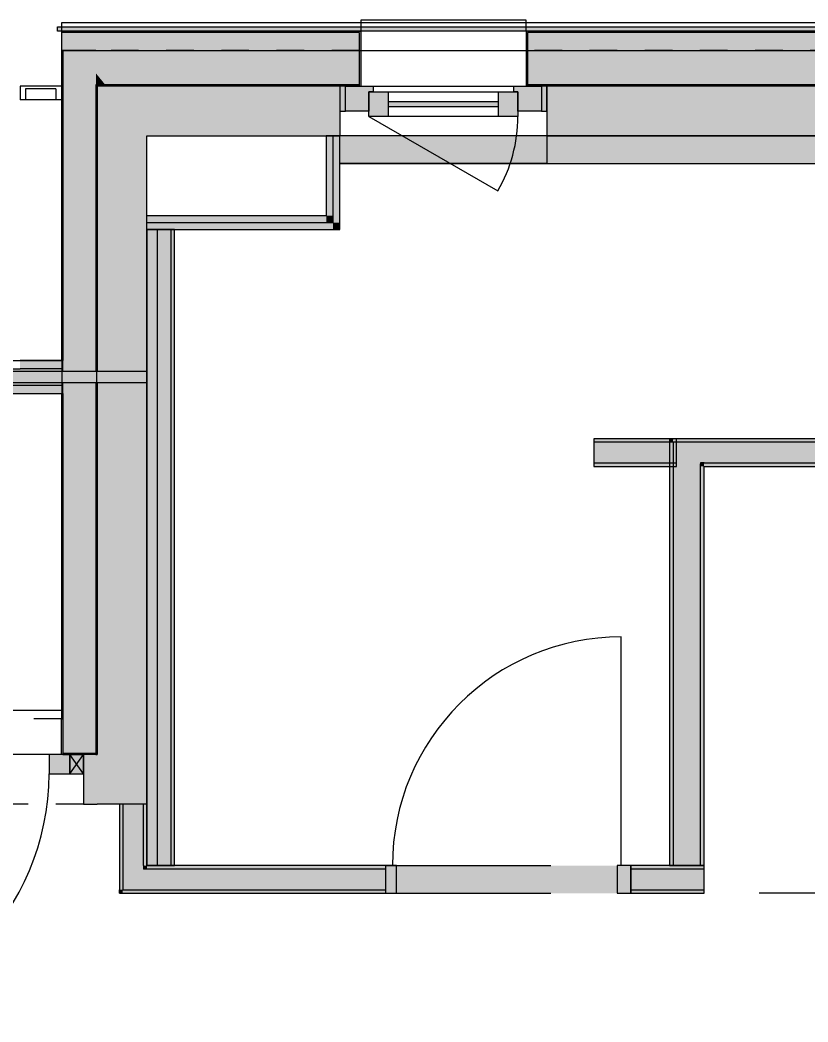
# Model space of a CAD drawing. Header units: metres. Extents: x -4 to 206, y -18 to 45.
# Drawn here: x 180.214 to 183.071, y 15.093 to 18.728 of the extents above; entities that cross this region are included whole.
import ezdxf
from ezdxf.enums import TextEntityAlignment as Align

# ---------------------------------------------------------------- set-up
doc = ezdxf.new("R2010")
doc.units = ezdxf.units.M
doc.header["$MEASUREMENT"] = 0
for name, pattern in [('Baufluchtlinie', [0.013, 0.008, -0.005]), ('Grenzlinie', [0.008, 0.003, -0.005]), ('Punkt 1_1', [0.075, 0.025, -0.05])]:
    doc.linetypes.add(name, pattern=pattern)
for name, color, linetype in [('110 Wand Aussen', 7, 'Continuous'), ('112 Wand Aussen - Schachtwände', 7, 'Continuous'), ('130 Wand Innen', 7, 'Continuous'), ('135 Wand Vorsatzschale', 7, 'Continuous'), ('165 Fassadengestaltung Bänder', 7, 'Continuous'), ('170 Schachtwände', 7, 'Continuous'), ('310 Dachkonstruktion massiv', 7, 'Continuous'), ('330 Dachaufbau', 7, 'Continuous'), ('815 Raumbegrenzung', 7, 'Continuous')]:
    doc.layers.add(name, color=color, linetype=linetype)
doc.styles.add('ERSTELLTER_STIL_2', font='')
doc.styles.get('ERSTELLTER_STIL_2').set_extended_font_data('Eurostile')

# ---------------------------------------------------------------- blocks, each defined once
blk = doc.blocks.new('Wand_8_1', base_point=(181.3742, 18.2083))
at = {"layer": '135 Wand Vorsatzschale', "linetype": 'Continuous', "lineweight": 0, "true_color": 0x000000}
for points in [[(183.1942, 18.3083), (181.3742, 18.3083), (181.3742, 18.2708), (183.1942, 18.2708)], [(181.3742, 18.2208), (183.1942, 18.2208), (183.1942, 18.2708), (181.3742, 18.2708)], [(181.3742, 18.2083), (183.1942, 18.2083), (183.1942, 18.2208), (181.3742, 18.2208)]]:
    blk.add_hatch(color=18, dxfattribs=at).paths.add_polyline_path(points)
at = {"layer": '135 Wand Vorsatzschale', "color": 7, "linetype": 'Continuous', "lineweight": 18, "flags": 128}
for points in [[(183.1942, 18.3083), (181.3742, 18.3083)], [(181.3742, 18.2708), (181.3742, 18.3083)], [(183.1942, 18.2708), (183.1942, 18.3083)], [(181.3742, 18.2208), (181.3742, 18.2708)], [(183.1942, 18.2208), (183.1942, 18.2708)], [(181.3742, 18.2083), (181.3742, 18.2208)], [(183.1942, 18.2083), (183.1942, 18.2208)], [(181.3742, 18.2083), (183.1942, 18.2083)]]:
    blk.add_lwpolyline(points, dxfattribs=at)
blk = doc.blocks.new('Decke_11_1', base_point=(180.3642, 18.6183))
at = {"layer": '165 Fassadengestaltung Bänder', "color": 7, "linetype": 'Continuous', "lineweight": 13, "flags": 128}
blk.add_lwpolyline([(180.3642, 18.6183), (186.9219, 18.6183), (186.9219, 18.7183), (180.3642, 18.7183)], close=True, dxfattribs=at)
blk = doc.blocks.new('Morph_1_1', base_point=(168.0292, 39.9833))
at = {"layer": '165 Fassadengestaltung Bänder', "color": 255, "linetype": 'Continuous', "lineweight": 0}
for p, q in [((180.2142, 18.4883), (180.2142, 18.4383)), ((180.2342, 18.4783), (180.2342, 18.4383)), ((180.3442, 18.4783), (180.2342, 18.4783)), ((180.3442, 18.4783), (180.3442, 18.4383)), ((180.3642, 18.4883), (180.3642, 18.4383)), ((180.2342, 18.4383), (180.2142, 18.4383)), ((180.3642, 18.4383), (180.3442, 18.4383))]:
    blk.add_line(p, q, dxfattribs=at)
at = {"layer": '165 Fassadengestaltung Bänder', "color": 255, "linetype": 'Continuous', "lineweight": 0, "flags": 128}
for points in [[(180.3642, 18.4883), (180.3442, 18.4883), (180.2342, 18.4883), (180.2142, 18.4883)], [(180.3642, 18.4883), (180.2142, 18.4883)], [(180.2142, 18.4883), (180.2142, 18.4383)], [(180.3642, 18.4883), (180.3642, 18.4383)], [(180.3642, 18.4383), (180.2142, 18.4383)]]:
    blk.add_lwpolyline(points, dxfattribs=at)
blk = doc.blocks.new('Wand_21_1', base_point=(180.3642, 18.6183))
at = {"layer": '110 Wand Aussen', "linetype": 'Continuous', "lineweight": 0, "true_color": 0x000000}
for points in [[(180.3692, 17.4933), (180.3692, 18.6183), (180.3642, 18.6183), (180.3642, 17.4933)], [(180.4892, 17.4533), (180.4892, 18.4933), (180.3692, 18.4933), (180.3692, 17.4533)], [(180.4942, 18.4883), (180.4942, 18.4933), (180.4892, 18.4933), (180.4892, 18.4883)], [(180.4942, 17.4533), (180.4942, 18.4883), (180.4892, 18.4883), (180.4892, 17.4533)], [(180.4942, 18.4883), (180.4942, 18.3083), (180.6742, 18.3083), (180.5274, 18.4883)], [(180.5274, 18.4883), (180.6742, 18.3083), (180.6742, 18.4883)], [(180.6742, 17.4533), (180.6742, 18.3083), (180.4942, 18.3083), (180.4942, 17.4533)], [(180.4892, 16.1883), (180.4892, 17.4133), (180.3692, 17.4133), (180.3692, 16.1883)], [(180.4942, 16.0683), (180.4942, 17.4133), (180.4892, 17.4133), (180.4892, 16.0683)], [(180.6742, 16.0633), (180.6742, 17.4133), (180.4942, 17.4133), (180.4942, 16.0633)], [(180.3692, 16.1933), (180.3692, 17.3733), (180.3642, 17.3733), (180.3642, 16.1933)], [(180.3692, 16.1933), (180.3642, 16.1933), (180.3692, 16.1883)], [(180.3692, 16.1883), (180.3692, 16.0683), (180.4892, 16.0683)], [(180.4892, 16.1883), (180.3692, 16.1883), (180.4892, 16.0683)], [(180.4892, 16.0683), (180.4892, 16.0633), (180.4942, 16.0633)], [(180.4942, 16.0683), (180.4892, 16.0683), (180.4942, 16.0633)], [(180.4942, 16.0633), (180.4942, 15.8833), (180.6742, 15.8833)], [(180.6742, 16.0633), (180.4942, 16.0633), (180.6742, 15.8833)]]:
    blk.add_hatch(color=18, dxfattribs=at).paths.add_polyline_path(points)
at = {"layer": '110 Wand Aussen', "color": 7, "linetype": 'Baufluchtlinie', "lineweight": 0}
blk.add_line((180.3692, 18.6183), (180.3642, 18.6183), dxfattribs=at)
at = {"layer": '110 Wand Aussen', "color": 7, "linetype": 'Continuous', "lineweight": 13}
for p, q in [((180.3692, 18.6183), (180.3692, 18.4933)), ((180.3692, 18.4933), (180.3692, 17.4933)), ((180.4942, 18.4933), (180.4892, 18.4933)), ((180.4892, 18.4933), (180.4892, 18.4883)), ((180.4892, 18.4883), (180.4892, 17.4533)), ((180.3692, 17.4633), (180.3692, 17.4933)), ((180.3692, 17.4533), (180.3692, 17.4633)), ((180.3692, 17.4033), (180.3692, 17.4133)), ((180.4892, 17.4133), (180.4892, 16.0683)), ((180.3692, 17.3733), (180.3692, 17.4033)), ((180.3692, 17.3733), (180.3692, 16.1883)), ((180.3692, 16.0683), (180.4892, 16.0683))]:
    blk.add_line(p, q, dxfattribs=at)
at = {"layer": '110 Wand Aussen', "color": 7, "linetype": 'Continuous', "lineweight": 18}
for p, q in [((180.5274, 18.4883), (180.4942, 18.4883)), ((180.4942, 18.4883), (180.4942, 18.3083)), ((180.6742, 18.4883), (180.5274, 18.4883)), ((180.4942, 18.3083), (180.4942, 17.4533)), ((180.3692, 17.4933), (180.3642, 17.4933)), ((180.4892, 17.4533), (180.3692, 17.4533)), ((180.4942, 17.4533), (180.4892, 17.4533)), ((180.6742, 17.4533), (180.4942, 17.4533)), ((180.3692, 17.4133), (180.4892, 17.4133)), ((180.4892, 17.4133), (180.4942, 17.4133)), ((180.4942, 17.4133), (180.6742, 17.4133)), ((180.4942, 17.4133), (180.4942, 16.0633)), ((180.3642, 17.3733), (180.3692, 17.3733)), ((180.4892, 16.0633), (180.4942, 16.0633))]:
    blk.add_line(p, q, dxfattribs=at)
at = {"layer": '110 Wand Aussen', "color": 7, "linetype": 'Continuous', "lineweight": 13, "flags": 128}
for points in [[(180.3642, 18.6183), (180.3642, 17.4933)], [(180.3642, 17.3733), (180.3642, 16.1933)]]:
    blk.add_lwpolyline(points, dxfattribs=at)
at = {"layer": '110 Wand Aussen', "color": 7, "linetype": 'Continuous', "lineweight": 18, "flags": 128}
for points in [[(180.6742, 15.8833), (180.6742, 18.3083)], [(180.6742, 15.8833), (180.4942, 15.8833)]]:
    blk.add_lwpolyline(points, dxfattribs=at)
blk = doc.blocks.new('Metall Zargentür Typ3 27[11]_1', base_point=(168.0292, 39.9833))
at = {"layer": '130 Wand Innen', "linetype": 'Continuous', "lineweight": 0, "true_color": 0xffffff}
for points in [[(181.5392, 15.5605), (181.5792, 15.5605), (181.5792, 15.6605), (181.5392, 15.6605)], [(182.4292, 15.6605), (182.3792, 15.6605), (182.3792, 15.5605), (182.4292, 15.5605)]]:
    blk.add_hatch(color=7, dxfattribs=at).paths.add_polyline_path(points)
at = {"layer": '130 Wand Innen', "color": 8, "linetype": 'Continuous', "lineweight": 0}
blk.add_line((182.3942, 15.6605), (182.3942, 16.4905), dxfattribs=at)
at = {"layer": '130 Wand Innen', "color": 7, "linetype": 'Grenzlinie', "lineweight": 13, "ltscale": 200}
for p, q in [((181.5392, 15.6605), (182.4292, 15.6605)), ((181.5392, 15.5605), (182.4292, 15.5605))]:
    blk.add_line(p, q, dxfattribs=at)
at = {"layer": '130 Wand Innen', "color": 7, "linetype": 'Continuous', "lineweight": 13}
for p, q in [((181.5792, 15.6605), (181.5392, 15.6605)), ((181.5392, 15.6605), (181.5392, 15.5605)), ((181.5792, 15.5605), (181.5792, 15.6605)), ((182.4292, 15.6605), (182.3792, 15.6605)), ((182.3792, 15.6605), (182.3792, 15.5605)), ((182.4292, 15.5605), (182.4292, 15.6605)), ((181.5392, 15.5605), (181.5792, 15.5605)), ((182.3792, 15.5605), (182.4292, 15.5605))]:
    blk.add_line(p, q, dxfattribs=at)
at = {"layer": '130 Wand Innen', "color": 7, "linetype": 'Continuous', "lineweight": 18}
for p, q in [((181.5392, 15.6605), (181.5392, 15.648)), ((181.5392, 15.6605), (181.5392, 15.648)), ((181.5392, 15.648), (181.5392, 15.573)), ((181.5392, 15.648), (181.5392, 15.573)), ((182.4292, 15.6605), (182.4292, 15.648)), ((182.4292, 15.6605), (182.4292, 15.648)), ((182.4292, 15.648), (182.4292, 15.573)), ((182.4292, 15.648), (182.4292, 15.573)), ((181.5392, 15.573), (181.5392, 15.5605)), ((181.5392, 15.573), (181.5392, 15.5605)), ((182.4292, 15.573), (182.4292, 15.5605)), ((182.4292, 15.573), (182.4292, 15.5605))]:
    blk.add_line(p, q, dxfattribs=at)
at = {"layer": '130 Wand Innen', "color": 8, "linetype": 'Continuous', "lineweight": 0}
blk.add_arc((182.3942, 15.6605), 0.83, 90, 180, dxfattribs=at)
blk = doc.blocks.new('Wand_72_1', base_point=(180.6742, 15.5605))
at = {"layer": '130 Wand Innen', "linetype": 'Continuous', "lineweight": 0, "true_color": 0x000000}
for points in [[(180.6617, 15.648), (180.5867, 15.648), (180.5867, 15.573)], [(180.6617, 15.648), (180.5867, 15.573), (180.6617, 15.573)], [(180.6742, 15.6605), (180.6617, 15.6605), (180.6617, 15.648)], [(180.6742, 15.6605), (180.6617, 15.648), (180.6742, 15.648)], [(180.6617, 15.573), (181.5392, 15.573), (181.5392, 15.648), (180.6617, 15.648)], [(180.6742, 15.6605), (180.6742, 15.648), (181.5392, 15.648), (181.5392, 15.6605)], [(182.4292, 15.648), (182.6942, 15.648), (182.6942, 15.6605), (182.4292, 15.6605)], [(182.4292, 15.573), (182.6942, 15.573), (182.6942, 15.648), (182.4292, 15.648)], [(180.5867, 15.573), (180.5742, 15.573), (180.5742, 15.5605)], [(180.5742, 15.5605), (180.5867, 15.5605), (180.5867, 15.573)], [(181.5392, 15.573), (180.5867, 15.573), (180.5867, 15.5605), (181.5392, 15.5605)], [(182.6942, 15.573), (182.4292, 15.573), (182.4292, 15.5605), (182.6942, 15.5605)]]:
    blk.add_hatch(color=18, dxfattribs=at).paths.add_polyline_path(points)
at = {"layer": '130 Wand Innen', "linetype": 'Continuous', "lineweight": 13, "true_color": 0xe8e2dc}
blk.add_hatch(color=254, dxfattribs=at).paths.add_polyline_path([(182.4292, 15.6605), (181.5392, 15.6605), (181.5392, 15.5605), (182.4292, 15.5605)])
at = {"layer": '130 Wand Innen', "color": 7, "linetype": 'Continuous', "lineweight": 18}
for p, q in [((180.5867, 15.648), (180.5867, 15.573)), ((180.6617, 15.6605), (180.6617, 15.648)), ((181.5392, 15.648), (180.6617, 15.648)), ((181.5392, 15.6605), (181.5392, 15.648)), ((181.5392, 15.648), (181.5392, 15.573)), ((182.4292, 15.6605), (182.4292, 15.648)), ((182.6942, 15.648), (182.4292, 15.648)), ((182.4292, 15.648), (182.4292, 15.573)), ((180.5867, 15.573), (180.6617, 15.573)), ((180.6617, 15.573), (181.5392, 15.573)), ((181.5392, 15.573), (181.5392, 15.5605)), ((182.4292, 15.573), (182.6942, 15.573)), ((182.4292, 15.573), (182.4292, 15.5605))]:
    blk.add_line(p, q, dxfattribs=at)
at = {"layer": '130 Wand Innen', "color": 7, "linetype": 'Continuous', "lineweight": 18, "flags": 128}
for points in [[(181.5392, 15.6605), (180.6742, 15.6605)], [(182.6942, 15.6605), (182.4292, 15.6605)], [(182.6942, 15.648), (182.6942, 15.6605)], [(182.6942, 15.573), (182.6942, 15.648)], [(180.5742, 15.5605), (180.5742, 15.573)], [(180.5742, 15.5605), (181.5392, 15.5605)], [(182.4292, 15.5605), (182.6942, 15.5605)], [(182.6942, 15.5605), (182.6942, 15.573)]]:
    blk.add_lwpolyline(points, dxfattribs=at)
at = {"layer": '130 Wand Innen', "color": 7, "linetype": 'Continuous', "lineweight": 13}
blk.add_blockref('Metall Zargentür Typ3 27[11]_1', (168.0292, 39.9833), dxfattribs=at)
blk = doc.blocks.new('1-Flügelfenster 27[17]_1', base_point=(168.0292, 39.9833))
at = {"layer": '110 Wand Aussen', "linetype": 'Continuous', "lineweight": 0, "true_color": 0x000000}
for points in [[(181.3942, 18.4883), (181.3742, 18.4883), (181.3742, 18.3983), (181.3942, 18.3983)], [(182.1042, 18.3983), (182.1242, 18.3983), (182.1242, 18.4883), (182.1042, 18.4883)]]:
    blk.add_hatch(color=18, dxfattribs=at).paths.add_polyline_path(points)
at = {"layer": '110 Wand Aussen', "linetype": 'Continuous', "lineweight": 0, "true_color": 0xffffff}
for points in [[(181.3942, 18.4883), (181.3942, 18.3983), (181.4792, 18.3983), (181.4792, 18.4683), (181.4942, 18.4683), (181.4942, 18.4883)], [(181.5492, 18.4683), (181.4792, 18.4683), (181.4792, 18.3783), (181.5492, 18.3783)], [(182.0192, 18.4683), (181.9492, 18.4683), (181.9492, 18.3783), (182.0192, 18.3783)], [(182.1042, 18.3983), (182.1042, 18.4883), (182.0042, 18.4883), (182.0042, 18.4683), (182.0192, 18.4683), (182.0192, 18.3983)], [(181.9492, 18.4133), (181.9492, 18.4333), (181.5492, 18.4333), (181.5492, 18.4133)]]:
    blk.add_hatch(color=7, dxfattribs=at).paths.add_polyline_path(points)
at = {"layer": '110 Wand Aussen', "color": 7, "linetype": 'Continuous', "lineweight": 13}
for p, q in [((182.0492, 18.7283), (181.4492, 18.7283)), ((181.4492, 18.7283), (181.4492, 18.6883)), ((182.0492, 18.6883), (182.0492, 18.7283)), ((181.4492, 18.6883), (181.4492, 18.6833)), ((182.0492, 18.6883), (182.0492, 18.6833)), ((181.4492, 18.6833), (181.4492, 18.6183)), ((182.0492, 18.6833), (182.0492, 18.6183)), ((181.4492, 18.6183), (181.4492, 18.4933)), ((182.0492, 18.6183), (182.0492, 18.4933)), ((181.4442, 18.4883), (181.3742, 18.4883)), ((181.4442, 18.4883), (181.3742, 18.4883)), ((181.3942, 18.4883), (181.4942, 18.4883)), ((181.3942, 18.3983), (181.3942, 18.4883)), ((181.4442, 18.4883), (181.4492, 18.4883)), ((181.4442, 18.4883), (181.4492, 18.4883)), ((181.4492, 18.4933), (181.4492, 18.4883)), ((181.4942, 18.4683), (181.4792, 18.4683)), ((181.4792, 18.4683), (181.4792, 18.3983)), ((181.4792, 18.3783), (181.4792, 18.4683)), ((181.4792, 18.4683), (181.5492, 18.4683)), ((181.4942, 18.4883), (182.0042, 18.4883)), ((181.4942, 18.4883), (181.4942, 18.4683)), ((181.5492, 18.4683), (181.9492, 18.4683)), ((181.5492, 18.4683), (181.5492, 18.3783)), ((181.9492, 18.3783), (181.9492, 18.4683)), ((181.9492, 18.4683), (182.0192, 18.4683)), ((182.0042, 18.4683), (182.0042, 18.4883)), ((182.0042, 18.4883), (182.1042, 18.4883)), ((182.0192, 18.4683), (182.0042, 18.4683)), ((182.0192, 18.3983), (182.0192, 18.4683)), ((182.0192, 18.4683), (182.0192, 18.3783)), ((182.0492, 18.4933), (182.0492, 18.4883)), ((182.0542, 18.4883), (182.0492, 18.4883)), ((182.0542, 18.4883), (182.0492, 18.4883)), ((182.1042, 18.4883), (182.1042, 18.3983)), ((181.5492, 18.4333), (181.9492, 18.4333)), ((181.4792, 18.3983), (181.3942, 18.3983)), ((181.9492, 18.4133), (181.5492, 18.4133)), ((182.1042, 18.3983), (182.0192, 18.3983)), ((181.5492, 18.3783), (181.4792, 18.3783)), ((181.9492, 18.3783), (181.5492, 18.3783)), ((182.0192, 18.3783), (181.9492, 18.3783)), ((181.3742, 18.2083), (181.3742, 18.3083)), ((182.1242, 18.3083), (182.1242, 18.2083)), ((182.1242, 18.2083), (181.3742, 18.2083))]:
    blk.add_line(p, q, dxfattribs=at)
at = {"layer": '110 Wand Aussen', "color": 7, "linetype": 'Continuous', "lineweight": 18}
for p, q in [((181.3742, 18.4883), (181.3742, 18.3983)), ((181.3742, 18.4883), (181.3742, 18.3983)), ((182.1242, 18.4883), (182.0542, 18.4883)), ((182.1242, 18.4883), (182.0542, 18.4883)), ((182.1242, 18.4883), (182.1242, 18.3983)), ((182.1242, 18.4883), (182.1242, 18.3983)), ((181.3742, 18.3983), (181.3742, 18.3083)), ((182.1242, 18.3983), (182.1242, 18.3083))]:
    blk.add_line(p, q, dxfattribs=at)
at = {"layer": '110 Wand Aussen', "color": 8, "linetype": 'Baufluchtlinie', "lineweight": 0, "ltscale": 200}
blk.add_line((181.4792, 18.3783), (181.9469, 18.1083), dxfattribs=at)
at = {"layer": '110 Wand Aussen', "color": 7, "linetype": 'Continuous', "lineweight": 13, "flags": 128}
for points in [[(181.3942, 18.4883), (181.3742, 18.4883), (181.3742, 18.3983), (181.3942, 18.3983)], [(182.1042, 18.3983), (182.1242, 18.3983), (182.1242, 18.4883), (182.1042, 18.4883)]]:
    blk.add_lwpolyline(points, close=True, dxfattribs=at)
at = {"layer": '110 Wand Aussen', "color": 8, "linetype": 'Baufluchtlinie', "lineweight": 0, "ltscale": 200}
blk.add_arc((181.4792, 18.3783), 0.54, 330, 0, dxfattribs=at)
blk = doc.blocks.new('Wand_78_1', base_point=(180.3642, 18.6183))
at = {"layer": '110 Wand Aussen', "linetype": 'Continuous', "lineweight": 0, "true_color": 0x000000}
for points in [[(180.3642, 18.6833), (180.3683, 18.6833), (180.3642, 18.6883)], [(180.3642, 18.6883), (180.3683, 18.6833), (181.4442, 18.6833), (181.4442, 18.6883)], [(181.4442, 18.6883), (181.4442, 18.4883), (181.4492, 18.4883), (181.4492, 18.6883)], [(182.0542, 18.6883), (182.0492, 18.6883), (182.0492, 18.4883), (182.0542, 18.4883)], [(183.5042, 18.6883), (182.0542, 18.6883), (182.0542, 18.6833), (183.5001, 18.6833)], [(180.3692, 18.6183), (180.3692, 18.6822), (180.3683, 18.6833), (180.3642, 18.6833), (180.3642, 18.6183)], [(180.3683, 18.6833), (180.4213, 18.6183), (181.4442, 18.6183), (181.4442, 18.6833)], [(180.4213, 18.6183), (180.3692, 18.6822), (180.3692, 18.6183)], [(183.5001, 18.6833), (182.0542, 18.6833), (182.0542, 18.6183), (183.4471, 18.6183)], [(180.4892, 18.4933), (180.4892, 18.5351), (180.4213, 18.6183), (180.3692, 18.6183), (180.3692, 18.4933)], [(180.4892, 18.6183), (180.4213, 18.6183), (180.4892, 18.5351)], [(180.4892, 18.5351), (180.5233, 18.4933), (181.4442, 18.4933), (181.4442, 18.6183), (180.4892, 18.6183)], [(182.0542, 18.4933), (183.3451, 18.4933), (183.3792, 18.5351), (183.3792, 18.6183), (182.0542, 18.6183)], [(180.4942, 18.4933), (180.4942, 18.529), (180.4892, 18.5351), (180.4892, 18.4933)], [(180.5233, 18.4933), (180.4942, 18.529), (180.4942, 18.4933)], [(180.5274, 18.4883), (180.5233, 18.4933), (180.4942, 18.4933), (180.4942, 18.4883)], [(180.5233, 18.4933), (180.5274, 18.4883), (181.4442, 18.4883), (181.4442, 18.4933)], [(180.6742, 18.4883), (180.6742, 18.3083), (181.3742, 18.3083), (181.3742, 18.3983), (181.3742, 18.4883)], [(182.0542, 18.4883), (183.3411, 18.4883), (183.3451, 18.4933), (182.0542, 18.4933)], [(182.1242, 18.3983), (182.1242, 18.3083), (183.1942, 18.3083), (183.1942, 18.4883), (182.1242, 18.4883)]]:
    blk.add_hatch(color=18, dxfattribs=at).paths.add_polyline_path(points)
at = {"layer": '110 Wand Aussen', "color": 7, "linetype": 'Continuous', "lineweight": 13}
for p, q in [((181.4442, 18.6883), (181.4492, 18.6883)), ((181.4492, 18.6883), (181.4492, 18.6833)), ((182.0492, 18.6883), (182.0492, 18.6833)), ((182.0542, 18.6883), (182.0492, 18.6883)), ((180.3683, 18.6833), (180.3642, 18.6833)), ((181.4442, 18.6833), (180.3683, 18.6833)), ((181.4442, 18.6833), (181.4442, 18.4883)), ((181.4492, 18.6833), (181.4492, 18.6183)), ((182.0492, 18.6833), (182.0492, 18.6183)), ((183.5001, 18.6833), (182.0542, 18.6833)), ((182.0542, 18.6833), (182.0542, 18.4883)), ((180.3692, 18.6183), (180.3692, 18.4933)), ((181.4492, 18.6183), (181.4492, 18.4933)), ((182.0492, 18.6183), (182.0492, 18.4933)), ((180.4942, 18.4933), (180.4892, 18.4933)), ((180.5233, 18.4933), (180.4942, 18.4933)), ((181.4442, 18.4933), (180.5233, 18.4933)), ((181.4442, 18.4883), (181.3742, 18.4883)), ((181.4442, 18.4883), (181.4492, 18.4883)), ((181.4492, 18.4933), (181.4492, 18.4883)), ((182.0492, 18.4933), (182.0492, 18.4883)), ((182.0542, 18.4883), (182.0492, 18.4883)), ((183.3451, 18.4933), (182.0542, 18.4933))]:
    blk.add_line(p, q, dxfattribs=at)
at = {"layer": '110 Wand Aussen', "color": 7, "linetype": 'Baufluchtlinie', "lineweight": 0}
for p, q in [((180.3692, 18.6183), (180.3642, 18.6183)), ((180.4213, 18.6183), (180.3692, 18.6183)), ((180.4892, 18.6183), (180.4213, 18.6183)), ((181.4442, 18.6183), (180.4892, 18.6183)), ((183.3792, 18.6183), (182.0542, 18.6183))]:
    blk.add_line(p, q, dxfattribs=at)
at = {"layer": '110 Wand Aussen', "color": 7, "linetype": 'Continuous', "lineweight": 18}
for p, q in [((180.5274, 18.4883), (180.4942, 18.4883)), ((180.6742, 18.4883), (180.5274, 18.4883)), ((181.3742, 18.4883), (180.6742, 18.4883)), ((181.3742, 18.4883), (181.3742, 18.3983)), ((182.1242, 18.4883), (182.0542, 18.4883)), ((183.1942, 18.4883), (182.1242, 18.4883)), ((182.1242, 18.4883), (182.1242, 18.3983)), ((181.3742, 18.3983), (181.3742, 18.3083)), ((182.1242, 18.3983), (182.1242, 18.3083))]:
    blk.add_line(p, q, dxfattribs=at)
at = {"layer": '110 Wand Aussen', "color": 7, "linetype": 'Continuous', "lineweight": 13, "flags": 128}
for points in [[(180.3642, 18.6883), (180.3642, 18.6833)], [(181.4442, 18.6883), (180.3642, 18.6883)], [(183.5042, 18.6883), (182.0542, 18.6883)], [(180.3642, 18.6833), (180.3642, 18.6183)]]:
    blk.add_lwpolyline(points, dxfattribs=at)
at = {"layer": '110 Wand Aussen', "color": 7, "linetype": 'Continuous', "lineweight": 18, "flags": 128}
for points in [[(180.6742, 18.3083), (181.3742, 18.3083)], [(182.1242, 18.3083), (183.1942, 18.3083)]]:
    blk.add_lwpolyline(points, dxfattribs=at)
at = {"layer": '110 Wand Aussen', "color": 7, "linetype": 'Continuous', "lineweight": 13}
blk.add_blockref('1-Flügelfenster 27[17]_1', (168.0292, 39.9833), dxfattribs=at)
blk = doc.blocks.new('Wand_89_1', base_point=(182.6942, 17.1088))
at = {"layer": '130 Wand Innen', "linetype": 'Continuous', "lineweight": 0, "true_color": 0x000000}
for points in [[(182.5692, 17.2088), (182.5817, 17.1988), (182.5817, 17.2088)], [(182.5692, 17.1963), (182.5817, 17.1963), (182.5817, 17.1988), (182.5692, 17.2088)], [(182.5692, 17.1963), (182.5692, 16.8612), (182.5817, 16.8612), (182.5817, 17.1963)], [(182.5817, 17.1963), (182.5817, 17.1213), (182.6786, 17.1213), (182.5849, 17.1963)], [(182.6817, 17.1963), (182.5849, 17.1963), (182.6786, 17.1213), (182.6817, 17.1213)], [(182.5817, 17.1213), (182.5817, 16.8612), (182.6817, 16.8612), (182.6817, 17.1188), (182.6786, 17.1213)], [(182.6817, 17.1213), (182.6786, 17.1213), (182.6817, 17.1188)], [(182.6817, 17.1213), (182.6817, 17.1188), (182.6942, 17.1088), (182.6942, 17.1213)], [(182.6942, 17.1088), (182.6817, 17.1188), (182.6817, 17.1088)], [(182.6817, 17.1088), (182.6817, 16.8612), (182.6942, 16.8612), (182.6942, 17.1088)]]:
    blk.add_hatch(color=18, dxfattribs=at).paths.add_polyline_path(points)
at = {"layer": '130 Wand Innen', "color": 7, "linetype": 'Continuous', "lineweight": 18}
for p, q in [((182.5817, 17.1963), (182.5817, 17.1213)), ((182.5849, 17.1963), (182.5817, 17.1963)), ((182.6817, 17.1963), (182.5849, 17.1963)), ((182.5817, 17.1213), (182.5817, 16.8612)), ((182.6817, 17.1213), (182.6817, 17.1188)), ((182.6942, 17.1213), (182.6817, 17.1213)), ((182.6817, 16.8612), (182.6817, 17.1188))]:
    blk.add_line(p, q, dxfattribs=at)
at = {"layer": '130 Wand Innen', "color": 7, "linetype": 'Continuous', "lineweight": 18, "flags": 128}
for points in [[(182.5692, 17.2088), (182.5817, 17.2088)], [(182.5692, 17.2088), (182.5692, 16.8612)], [(182.6942, 16.8612), (182.6942, 17.1088)]]:
    blk.add_lwpolyline(points, dxfattribs=at)
blk = doc.blocks.new('Wand_90_1', base_point=(183.6442, 17.1088))
at = {"layer": '130 Wand Innen', "linetype": 'Continuous', "lineweight": 0, "true_color": 0x000000}
for points in [[(182.5817, 17.1988), (182.5849, 17.1963), (183.6442, 17.1963), (183.6442, 17.2088), (182.5817, 17.2088)], [(182.5849, 17.1963), (182.5817, 17.1988), (182.5817, 17.1963)], [(182.6817, 17.1213), (183.6442, 17.1213), (183.6442, 17.1963), (182.6817, 17.1963)], [(182.6942, 17.1088), (183.6442, 17.1088), (183.6442, 17.1213), (182.6942, 17.1213)]]:
    blk.add_hatch(color=18, dxfattribs=at).paths.add_polyline_path(points)
at = {"layer": '130 Wand Innen', "color": 7, "linetype": 'Continuous', "lineweight": 18}
for p, q in [((182.5849, 17.1963), (182.5817, 17.1963)), ((182.6817, 17.1963), (182.5849, 17.1963)), ((183.6442, 17.1963), (182.6817, 17.1963)), ((182.6942, 17.1213), (182.6817, 17.1213)), ((182.6942, 17.1213), (183.6442, 17.1213))]:
    blk.add_line(p, q, dxfattribs=at)
at = {"layer": '130 Wand Innen', "color": 7, "linetype": 'Continuous', "lineweight": 18, "flags": 128}
for points in [[(183.6442, 17.2088), (182.5817, 17.2088)], [(183.6442, 17.1213), (183.6442, 17.1963)], [(182.6942, 17.1088), (183.6442, 17.1088)]]:
    blk.add_lwpolyline(points, dxfattribs=at)
blk = doc.blocks.new('Wand_110_1', base_point=(180.3642, 17.9683))
at = {"layer": '170 Schachtwände', "linetype": 'Continuous', "lineweight": 0, "true_color": 0x000000}
for points in [[(181.3242, 18.0183), (180.6742, 18.0183), (180.6742, 17.9933), (181.3242, 17.9933)], [(181.3492, 17.9933), (180.6742, 17.9933), (180.6742, 17.9683), (181.3492, 17.9683)], [(181.3242, 18.0183), (181.3492, 17.9933), (181.3492, 18.0183)], [(181.3242, 17.9933), (181.3492, 17.9933), (181.3242, 18.0183)], [(181.3492, 17.9933), (181.3742, 17.9683), (181.3742, 17.9933)], [(181.3492, 17.9683), (181.3742, 17.9683), (181.3492, 17.9933)]]:
    blk.add_hatch(color=18, dxfattribs=at).paths.add_polyline_path(points)
at = {"layer": '170 Schachtwände', "color": 7, "linetype": 'Continuous', "lineweight": 18}
for p, q in [((180.6742, 17.9933), (181.3242, 17.9933)), ((181.3242, 17.9933), (181.3492, 17.9933))]:
    blk.add_line(p, q, dxfattribs=at)
at = {"layer": '170 Schachtwände', "color": 7, "linetype": 'Continuous', "lineweight": 18, "flags": 128}
for points in [[(181.3242, 18.0183), (180.6742, 18.0183)], [(180.6742, 17.9933), (180.6742, 18.0183)], [(180.6742, 17.9683), (180.6742, 17.9933)], [(181.3742, 17.9683), (181.3742, 17.9933)], [(180.6742, 17.9683), (181.3742, 17.9683)]]:
    blk.add_lwpolyline(points, dxfattribs=at)
blk = doc.blocks.new('Wand_111_1', base_point=(181.3742, 17.9683))
at = {"layer": '170 Schachtwände', "linetype": 'Continuous', "lineweight": 0, "true_color": 0x000000}
for points in [[(181.3492, 18.0183), (181.3492, 18.3083), (181.3242, 18.3083), (181.3242, 18.0183)], [(181.3742, 17.9933), (181.3742, 18.3083), (181.3492, 18.3083), (181.3492, 17.9933)]]:
    blk.add_hatch(color=18, dxfattribs=at).paths.add_polyline_path(points)
at = {"layer": '170 Schachtwände', "color": 7, "linetype": 'Continuous', "lineweight": 18}
for p, q in [((181.3492, 18.0183), (181.3492, 18.3083)), ((181.3492, 17.9933), (181.3492, 18.0183))]:
    blk.add_line(p, q, dxfattribs=at)
at = {"layer": '170 Schachtwände', "color": 7, "linetype": 'Continuous', "lineweight": 18, "flags": 128}
for points in [[(181.3492, 18.3083), (181.3242, 18.3083)], [(181.3242, 18.3083), (181.3242, 18.0183)], [(181.3742, 18.3083), (181.3492, 18.3083)], [(181.3742, 17.9933), (181.3742, 18.3083)]]:
    blk.add_lwpolyline(points, dxfattribs=at)
blk = doc.blocks.new('Wand_173_1', base_point=(180.2142, 17.4933))
at = {"layer": '110 Wand Aussen', "linetype": 'Continuous', "lineweight": 0, "true_color": 0x000000}
for points in [[(180.2142, 17.4633), (180.3642, 17.4633), (180.3642, 17.4933), (180.2142, 17.4933)], [(180.3692, 17.4633), (180.3692, 17.4933), (180.3642, 17.4933), (180.3642, 17.4633)], [(180.1742, 17.4533), (180.1742, 17.4133), (180.3642, 17.4133), (180.3642, 17.4533)], [(180.3692, 17.4133), (180.3692, 17.4533), (180.3642, 17.4533), (180.3642, 17.4133)], [(180.4892, 17.4133), (180.4892, 17.4533), (180.3692, 17.4533), (180.3692, 17.4133)], [(180.4942, 17.4133), (180.4942, 17.4533), (180.4892, 17.4533), (180.4892, 17.4133)], [(180.6742, 17.4133), (180.6742, 17.4533), (180.4942, 17.4533), (180.4942, 17.4133)], [(180.1242, 17.3733), (180.3642, 17.3733), (180.3642, 17.4033), (180.1242, 17.4033)], [(180.3692, 17.3733), (180.3692, 17.4033), (180.3642, 17.4033), (180.3642, 17.3733)]]:
    blk.add_hatch(color=18, dxfattribs=at).paths.add_polyline_path(points)
at = {"layer": '110 Wand Aussen', "linetype": 'Continuous', "lineweight": 0, "true_color": 0xffffff}
for points in [[(180.1842, 17.4533), (180.3642, 17.4533), (180.3642, 17.4633), (180.1842, 17.4633)], [(180.3692, 17.4533), (180.3692, 17.4633), (180.3642, 17.4633), (180.3642, 17.4533)], [(180.1342, 17.4033), (180.3642, 17.4033), (180.3642, 17.4133), (180.1342, 17.4133)], [(180.3692, 17.4033), (180.3692, 17.4133), (180.3642, 17.4133), (180.3642, 17.4033)]]:
    blk.add_hatch(color=7, dxfattribs=at).paths.add_polyline_path(points)
at = {"layer": '110 Wand Aussen', "color": 7, "linetype": 'Continuous', "lineweight": 18}
for p, q in [((180.3692, 17.4933), (180.3642, 17.4933)), ((180.1742, 17.4533), (180.1842, 17.4533)), ((180.1842, 17.4633), (180.2142, 17.4633)), ((180.3642, 17.4533), (180.1842, 17.4533)), ((180.3642, 17.4633), (180.2142, 17.4633)), ((180.3692, 17.4633), (180.3642, 17.4633)), ((180.3692, 17.4533), (180.3642, 17.4533)), ((180.4892, 17.4533), (180.3692, 17.4533)), ((180.4942, 17.4533), (180.4892, 17.4533)), ((180.6742, 17.4533), (180.4942, 17.4533)), ((180.6742, 17.4133), (180.6742, 17.4533)), ((180.1342, 17.4133), (180.1742, 17.4133)), ((180.1742, 17.4133), (180.3642, 17.4133)), ((180.3642, 17.4133), (180.3692, 17.4133)), ((180.3692, 17.4133), (180.4892, 17.4133)), ((180.4892, 17.4133), (180.4942, 17.4133)), ((180.4942, 17.4133), (180.6742, 17.4133)), ((180.1242, 17.4033), (180.1342, 17.4033)), ((180.1342, 17.4033), (180.3642, 17.4033)), ((180.3642, 17.4033), (180.3692, 17.4033)), ((180.3642, 17.3733), (180.3692, 17.3733))]:
    blk.add_line(p, q, dxfattribs=at)
at = {"layer": '110 Wand Aussen', "color": 7, "linetype": 'Continuous', "lineweight": 13}
for p, q in [((180.3692, 17.4633), (180.3692, 17.4933)), ((180.3692, 17.4533), (180.3692, 17.4633)), ((180.3692, 17.4033), (180.3692, 17.4133)), ((180.3692, 17.3733), (180.3692, 17.4033))]:
    blk.add_line(p, q, dxfattribs=at)
at = {"layer": '110 Wand Aussen', "color": 7, "linetype": 'Continuous', "lineweight": 18, "flags": 128}
for points in [[(180.3642, 17.4933), (180.2142, 17.4933)], [(180.1242, 17.3733), (180.3642, 17.3733)]]:
    blk.add_lwpolyline(points, dxfattribs=at)
blk = doc.blocks.new('Wand_191_1', base_point=(182.6942, 16.8612))
at = {"layer": '130 Wand Innen', "linetype": 'Continuous', "lineweight": 0, "true_color": 0x000000}
for points in [[(182.5692, 16.8612), (182.5692, 15.6605), (182.5817, 15.6605), (182.5817, 16.8612)], [(182.6817, 15.6605), (182.6817, 16.8612), (182.5817, 16.8612), (182.5817, 15.6605)], [(182.6942, 15.6605), (182.6942, 16.8612), (182.6817, 16.8612), (182.6817, 15.6605)]]:
    blk.add_hatch(color=18, dxfattribs=at).paths.add_polyline_path(points)
at = {"layer": '130 Wand Innen', "color": 7, "linetype": 'Continuous', "lineweight": 18}
for p, q in [((182.5817, 16.8612), (182.5817, 15.6605)), ((182.6817, 15.6605), (182.6817, 16.8612))]:
    blk.add_line(p, q, dxfattribs=at)
at = {"layer": '130 Wand Innen', "color": 7, "linetype": 'Continuous', "lineweight": 18, "flags": 128}
for points in [[(182.5692, 16.8612), (182.5692, 15.6605)], [(182.6942, 15.6605), (182.6942, 16.8612)], [(182.5692, 15.6605), (182.6942, 15.6605)]]:
    blk.add_lwpolyline(points, dxfattribs=at)
blk = doc.blocks.new('Wand_199_1', base_point=(180.6742, 15.5605))
at = {"layer": '130 Wand Innen', "linetype": 'Continuous', "lineweight": 0, "true_color": 0x000000}
for points in [[(180.5867, 15.573), (180.5867, 15.8833), (180.5742, 15.8833), (180.5742, 15.573)], [(180.6617, 15.648), (180.6617, 15.8833), (180.5867, 15.8833), (180.5867, 15.648)], [(180.6742, 15.6605), (180.6742, 15.8833), (180.6617, 15.8833), (180.6617, 15.6605)]]:
    blk.add_hatch(color=18, dxfattribs=at).paths.add_polyline_path(points)
at = {"layer": '130 Wand Innen', "color": 7, "linetype": 'Continuous', "lineweight": 18}
for p, q in [((180.5867, 15.8833), (180.5867, 15.648)), ((180.6617, 15.6605), (180.6617, 15.8833)), ((180.5867, 15.648), (180.5867, 15.573)), ((180.6617, 15.6605), (180.6617, 15.648))]:
    blk.add_line(p, q, dxfattribs=at)
at = {"layer": '130 Wand Innen', "color": 7, "linetype": 'Continuous', "lineweight": 18, "flags": 128}
for points in [[(180.5867, 15.8833), (180.5742, 15.8833)], [(180.5742, 15.8833), (180.5742, 15.573)], [(180.6617, 15.8833), (180.5867, 15.8833)], [(180.6742, 15.8833), (180.6617, 15.8833)], [(180.6742, 15.6605), (180.6742, 15.8833)]]:
    blk.add_lwpolyline(points, dxfattribs=at)
blk = doc.blocks.new('Wand_203_1', base_point=(182.2942, 17.2088))
at = {"layer": '130 Wand Innen', "linetype": 'Continuous', "lineweight": 0, "true_color": 0x000000}
for points in [[(182.5942, 17.2088), (182.2942, 17.2088), (182.2942, 17.1963), (182.5942, 17.1963)], [(182.5942, 17.1963), (182.2942, 17.1963), (182.2942, 17.1213), (182.5942, 17.1213)], [(182.2942, 17.1088), (182.5942, 17.1088), (182.5942, 17.1213), (182.2942, 17.1213)]]:
    blk.add_hatch(color=18, dxfattribs=at).paths.add_polyline_path(points)
at = {"layer": '130 Wand Innen', "color": 7, "linetype": 'Continuous', "lineweight": 18}
for p, q in [((182.5942, 17.1963), (182.2942, 17.1963)), ((182.2942, 17.1213), (182.5942, 17.1213))]:
    blk.add_line(p, q, dxfattribs=at)
at = {"layer": '130 Wand Innen', "color": 7, "linetype": 'Continuous', "lineweight": 18, "flags": 128}
for points in [[(182.5942, 17.2088), (182.2942, 17.2088)], [(182.2942, 17.2088), (182.2942, 17.1088)], [(182.5942, 17.1088), (182.5942, 17.2088)], [(182.2942, 17.1088), (182.5942, 17.1088)]]:
    blk.add_lwpolyline(points, dxfattribs=at)
blk = doc.blocks.new('Eingang 01 1-Fl 27[29]_1', base_point=(168.0292, 39.9833))
at = {"layer": '110 Wand Aussen', "linetype": 'Continuous', "lineweight": 0, "true_color": 0x000000}
for points in [[(179.3442, 16.0633), (179.2942, 16.0633), (179.2942, 15.9933), (179.3442, 15.9933)], [(180.3942, 15.9933), (180.4442, 15.9933), (180.4442, 16.0633), (180.3942, 16.0633)]]:
    blk.add_hatch(color=18, dxfattribs=at).paths.add_polyline_path(points)
at = {"layer": '110 Wand Aussen', "linetype": 'Continuous', "lineweight": 0, "true_color": 0xffffff}
for points in [[(179.3442, 15.9933), (179.4192, 15.9933), (179.4192, 16.0633), (179.3442, 16.0633)], [(180.3942, 16.0633), (180.3192, 16.0633), (180.3192, 15.9933), (180.3942, 15.9933)]]:
    blk.add_hatch(color=7, dxfattribs=at).paths.add_polyline_path(points)
at = {"layer": '110 Wand Aussen', "color": 7, "linetype": 'Continuous', "lineweight": 13}
for p, q in [((179.8492, 16.1933), (179.8492, 16.2933)), ((180.3692, 16.2233), (179.3692, 16.2233)), ((179.3692, 16.2233), (179.3692, 16.1933)), ((180.3692, 16.1933), (180.3692, 16.2233)), ((179.3692, 16.1933), (179.3742, 16.1933)), ((179.3742, 16.0633), (179.3742, 16.1933)), ((179.8692, 16.1933), (179.8492, 16.1933)), ((179.8692, 16.1933), (179.8692, 15.8833)), ((180.3692, 16.1933), (180.3642, 16.1933)), ((180.3642, 16.0633), (180.3642, 16.1933)), ((179.3442, 15.9933), (179.2942, 16.0633)), ((179.2942, 15.9933), (179.3442, 16.0633)), ((179.3692, 16.0633), (179.2942, 16.0633)), ((179.3692, 16.0633), (179.2942, 16.0633)), ((180.3692, 16.0633), (180.4442, 16.0633)), ((180.3692, 16.0633), (180.4442, 16.0633)), ((180.3942, 15.9933), (180.4442, 16.0633)), ((180.4442, 15.9933), (180.3942, 16.0633)), ((179.8692, 15.8833), (179.8492, 15.8833)), ((179.8492, 15.8833), (179.8492, 15.7833))]:
    blk.add_line(p, q, dxfattribs=at)
at = {"layer": '110 Wand Aussen', "color": 7, "linetype": 'Punkt 1_1', "lineweight": 13}
for p, q in [((180.3642, 16.1933), (179.3742, 16.1933)), ((180.4442, 15.8833), (179.2942, 15.8833))]:
    blk.add_line(p, q, dxfattribs=at)
at = {"layer": '110 Wand Aussen', "color": 7, "linetype": 'Continuous', "lineweight": 18}
for p, q in [((179.2942, 16.0633), (179.2942, 15.9933)), ((179.2942, 16.0633), (179.2942, 15.9933)), ((180.3692, 16.0633), (179.3692, 16.0633)), ((180.4442, 16.0633), (180.4442, 15.9933)), ((180.4442, 16.0633), (180.4442, 15.9933)), ((179.2942, 15.9933), (179.2942, 15.8833)), ((180.4442, 15.9933), (180.4442, 15.8833))]:
    blk.add_line(p, q, dxfattribs=at)
at = {"layer": '110 Wand Aussen', "color": 8, "linetype": 'Continuous', "lineweight": 13}
for p, q in [((179.4192, 16.0633), (179.3442, 16.0633)), ((179.3442, 16.0633), (179.3442, 15.9933)), ((179.4192, 15.9933), (179.4192, 16.0633)), ((180.3942, 16.0633), (180.3192, 16.0633)), ((180.3192, 16.0633), (180.3192, 15.9933)), ((180.3942, 15.9933), (180.3942, 16.0633)), ((179.3442, 15.9933), (179.4192, 15.9933)), ((180.3192, 15.9933), (180.3942, 15.9933))]:
    blk.add_line(p, q, dxfattribs=at)
at = {"layer": '110 Wand Aussen', "color": 8, "linetype": 'Continuous', "lineweight": 0}
blk.add_line((179.4192, 15.9933), (179.4192, 15.0933), dxfattribs=at)
at = {"layer": '110 Wand Aussen', "color": 7, "linetype": 'Continuous', "lineweight": 13, "flags": 128}
for points in [[(179.3442, 16.0633), (179.2942, 16.0633), (179.2942, 15.9933), (179.3442, 15.9933)], [(180.3942, 15.9933), (180.4442, 15.9933), (180.4442, 16.0633), (180.3942, 16.0633)]]:
    blk.add_lwpolyline(points, close=True, dxfattribs=at)
at = {"layer": '110 Wand Aussen', "color": 8, "linetype": 'Continuous', "lineweight": 0}
blk.add_arc((179.4192, 15.9933), 0.9, 270, 0, dxfattribs=at)
at = {"layer": '110 Wand Aussen', "color": 7, "lineweight": 13, "style": 'ERSTELLTER_STIL_2'}
blk.add_attdef('DUMMY_851', text='', height=0.2, rotation=270, dxfattribs=at).set_placement((180.1822, 16.1628), align=Align.TOP_RIGHT)
blk = doc.blocks.new('Wand_222_1', base_point=(178.8442, 16.1933))
at = {"layer": '110 Wand Aussen', "linetype": 'Continuous', "lineweight": 0, "true_color": 0x000000}
for points in [[(178.7942, 16.1883), (178.7942, 16.0683), (178.7992, 16.0683), (178.7992, 16.1883)], [(178.7992, 16.1883), (178.7992, 16.0683), (178.8392, 16.0683), (178.8392, 16.1883)], [(178.8392, 16.1883), (178.8392, 16.0683), (178.8442, 16.0683), (178.8442, 16.1883)], [(179.3692, 16.1933), (178.8442, 16.1933), (178.8442, 16.1883), (179.3692, 16.1883)], [(178.8442, 16.1883), (178.8442, 16.0683), (179.3692, 16.0683), (179.3692, 16.1883)], [(179.3742, 16.1933), (179.3692, 16.1933), (179.3692, 16.1883), (179.3692, 16.0633), (179.3742, 16.0633)], [(180.3692, 16.1933), (180.3642, 16.1933), (180.3642, 16.0633), (180.3692, 16.0633), (180.3692, 16.1883)], [(178.7942, 16.0683), (178.7942, 16.0633), (178.7992, 16.0633), (178.7992, 16.0683)], [(178.7992, 16.0683), (178.7992, 16.0633), (178.8392, 16.0633), (178.8392, 16.0683)], [(178.8392, 16.0683), (178.8392, 16.0633), (178.8442, 16.0633), (178.8442, 16.0683)], [(178.8442, 16.0633), (179.2942, 16.0633), (179.3692, 16.0633), (179.3692, 16.0683), (178.8442, 16.0683)], [(180.3692, 16.0683), (180.3692, 16.0633), (180.4442, 16.0633), (180.4892, 16.0633), (180.4892, 16.0683)], [(178.8442, 16.0633), (178.8442, 15.8833), (179.2942, 15.8833), (179.2942, 15.9933), (179.2942, 16.0633)], [(180.4442, 15.9933), (180.4442, 15.8833), (180.4942, 15.8833), (180.4942, 16.0633), (180.4442, 16.0633)]]:
    blk.add_hatch(color=18, dxfattribs=at).paths.add_polyline_path(points)
at = {"layer": '110 Wand Aussen', "color": 7, "linetype": 'Continuous', "lineweight": 13}
for p, q in [((179.3692, 16.1883), (178.8442, 16.1883)), ((179.3692, 16.1933), (179.3742, 16.1933)), ((179.3692, 16.1883), (179.3692, 16.0633)), ((179.3742, 16.0633), (179.3742, 16.1933)), ((180.3642, 16.0633), (180.3642, 16.1933)), ((180.3692, 16.1933), (180.3642, 16.1933)), ((180.3692, 16.1883), (180.3692, 16.0633)), ((179.3692, 16.0683), (178.8442, 16.0683)), ((180.3692, 16.0683), (180.4892, 16.0683)), ((179.3692, 16.0633), (179.2942, 16.0633)), ((179.3692, 16.0633), (179.3742, 16.0633)), ((180.3692, 16.0633), (180.3642, 16.0633)), ((180.3692, 16.0633), (180.4442, 16.0633))]:
    blk.add_line(p, q, dxfattribs=at)
at = {"layer": '110 Wand Aussen', "color": 7, "linetype": 'Continuous', "lineweight": 18}
for p, q in [((179.2942, 16.0633), (178.8442, 16.0633)), ((179.2942, 16.0633), (179.2942, 15.9933)), ((180.4892, 16.0633), (180.4442, 16.0633)), ((180.4442, 16.0633), (180.4442, 15.9933)), ((180.4892, 16.0633), (180.4942, 16.0633)), ((179.2942, 15.9933), (179.2942, 15.8833)), ((180.4442, 15.9933), (180.4442, 15.8833))]:
    blk.add_line(p, q, dxfattribs=at)
at = {"layer": '110 Wand Aussen', "color": 7, "linetype": 'Continuous', "lineweight": 13, "flags": 128}
for points in [[(179.3692, 16.1933), (178.8442, 16.1933)], [(178.8442, 16.1933), (178.8442, 16.1883)]]:
    blk.add_lwpolyline(points, dxfattribs=at)
at = {"layer": '110 Wand Aussen', "color": 7, "linetype": 'Continuous', "lineweight": 18, "flags": 128}
for points in [[(178.8442, 16.0633), (178.8442, 15.8833)], [(178.8442, 15.8833), (179.2942, 15.8833)], [(180.4442, 15.8833), (180.4942, 15.8833)]]:
    blk.add_lwpolyline(points, dxfattribs=at)
at = {"layer": '112 Wand Aussen - Schachtwände', "color": 7, "linetype": 'Continuous', "lineweight": 13}
for p, q in [((178.7992, 16.1883), (178.7942, 16.1883)), ((178.7942, 16.1883), (178.7942, 16.0683)), ((178.8392, 16.1883), (178.7992, 16.1883)), ((178.8442, 16.1883), (178.8392, 16.1883)), ((178.7992, 16.0683), (178.7942, 16.0683)), ((178.7942, 16.0683), (178.7942, 16.0633)), ((178.8392, 16.0683), (178.7992, 16.0683)), ((178.8442, 16.0683), (178.8392, 16.0683))]:
    blk.add_line(p, q, dxfattribs=at)
at = {"layer": '110 Wand Aussen', "color": 7, "linetype": 'Continuous', "lineweight": 13}
blk.add_blockref('Eingang 01 1-Fl 27[29]_1', (168.0292, 39.9833), dxfattribs=at).add_auto_attribs({'DUMMY_851': '2'})
blk = doc.blocks.new('Dachfläche_12_1', base_point=(186.9598, 18.7035))
at = {"layer": '330 Dachaufbau', "linetype": 'Continuous', "lineweight": 0, "true_color": 0x000000}
blk.add_hatch(color=18, dxfattribs=at).paths.add_polyline_path([(180.3501, 18.7035), (180.3501, 18.6883), (183.5042, 18.6883), (183.5042, 17.5583), (184.2661, 17.5583), (184.2661, 17.8635), (185.9261, 17.8635), (185.9261, 17.5583), (186.9549, 17.5583), (186.9598, 18.7035)])
at = {"layer": '330 Dachaufbau', "color": 7, "linetype": 'Continuous', "lineweight": 18, "flags": 128}
for points in [[(180.3501, 18.7035), (186.9598, 18.7035)], [(180.3501, 18.6883), (180.3501, 18.7035)], [(183.5042, 18.6883), (180.3501, 18.6883)]]:
    blk.add_lwpolyline(points, dxfattribs=at)
blk = doc.blocks.new('Wand_246_1', base_point=(180.7742, 15.6605))
at = {"layer": '135 Wand Vorsatzschale', "linetype": 'Continuous', "lineweight": 0, "true_color": 0x000000}
for points in [[(180.6742, 17.9683), (180.6742, 15.6605), (180.7117, 15.6605), (180.7117, 17.9683)], [(180.7617, 15.6605), (180.7617, 17.9683), (180.7117, 17.9683), (180.7117, 15.6605)], [(180.7742, 15.6605), (180.7742, 17.9683), (180.7617, 17.9683), (180.7617, 15.6605)]]:
    blk.add_hatch(color=18, dxfattribs=at).paths.add_polyline_path(points)
at = {"layer": '135 Wand Vorsatzschale', "color": 7, "linetype": 'Continuous', "lineweight": 18}
for p, q in [((180.7117, 17.9683), (180.7117, 15.6605)), ((180.7617, 15.6605), (180.7617, 17.9683))]:
    blk.add_line(p, q, dxfattribs=at)
at = {"layer": '135 Wand Vorsatzschale', "color": 7, "linetype": 'Continuous', "lineweight": 18, "flags": 128}
for points in [[(180.7742, 17.9683), (180.6742, 17.9683)], [(180.6742, 17.9683), (180.6742, 15.6605)], [(180.7742, 15.6605), (180.7742, 17.9683)], [(180.6742, 15.6605), (180.7742, 15.6605)]]:
    blk.add_lwpolyline(points, dxfattribs=at)

msp = doc.modelspace()

# ---------------------------------------------------------------- linework, layer by layer
at = {"layer": '310 Dachkonstruktion massiv', "color": 8, "linetype": 'Grenzlinie', "lineweight": 13, "ltscale": 200}
msp.add_lwpolyline([(183.4942, 15.5605), (182.6942, 15.5605)], dxfattribs=at)
at = {"layer": '815 Raumbegrenzung', "color": 8, "linetype": 'Continuous', "lineweight": 13}
msp.add_lwpolyline([(178.8742, 17.6333), (178.8742, 17.4933), (180.3642, 17.4933)], dxfattribs=at)

# ---------------------------------------------------------------- block references
at = {"layer": '110 Wand Aussen', "color": 7, "lineweight": 25}
for name, p in [('Wand_78_1', (180.3642, 18.6183)), ('Wand_21_1', (180.3642, 18.6183)), ('Wand_222_1', (178.8442, 16.1933))]:
    msp.add_blockref(name, p, dxfattribs=at)
at = {"layer": '110 Wand Aussen', "color": 7, "lineweight": 18}
msp.add_blockref('Wand_173_1', (180.2142, 17.4933), dxfattribs=at)
at = {"layer": '130 Wand Innen', "color": 7, "lineweight": 35}
for name, p in [('Wand_203_1', (182.2942, 17.2088)), ('Wand_89_1', (182.6942, 17.1088)), ('Wand_90_1', (183.6442, 17.1088)), ('Wand_191_1', (182.6942, 16.8612)), ('Wand_72_1', (180.6742, 15.5605)), ('Wand_199_1', (180.6742, 15.5605))]:
    msp.add_blockref(name, p, dxfattribs=at)
at = {"layer": '135 Wand Vorsatzschale', "color": 7, "lineweight": 35}
for name, p in [('Wand_8_1', (181.3742, 18.2083)), ('Wand_246_1', (180.7742, 15.6605))]:
    msp.add_blockref(name, p, dxfattribs=at)
at = {"layer": '165 Fassadengestaltung Bänder', "color": 7, "linetype": 'Continuous', "lineweight": 13}
msp.add_blockref('Decke_11_1', (180.3642, 18.6183), dxfattribs=at)
at = {"layer": '165 Fassadengestaltung Bänder', "linetype": 'Continuous', "lineweight": 0}
msp.add_blockref('Morph_1_1', (168.0292, 39.9833), dxfattribs=at)
at = {"layer": '170 Schachtwände', "color": 7, "lineweight": 35}
for name, p in [('Wand_111_1', (181.3742, 17.9683)), ('Wand_110_1', (180.3642, 17.9683))]:
    msp.add_blockref(name, p, dxfattribs=at)
at = {"layer": '330 Dachaufbau', "color": 7, "linetype": 'Continuous', "lineweight": 18}
msp.add_blockref('Dachfläche_12_1', (186.9598, 18.7035), dxfattribs=at)

doc.saveas('drawing.dxf')
